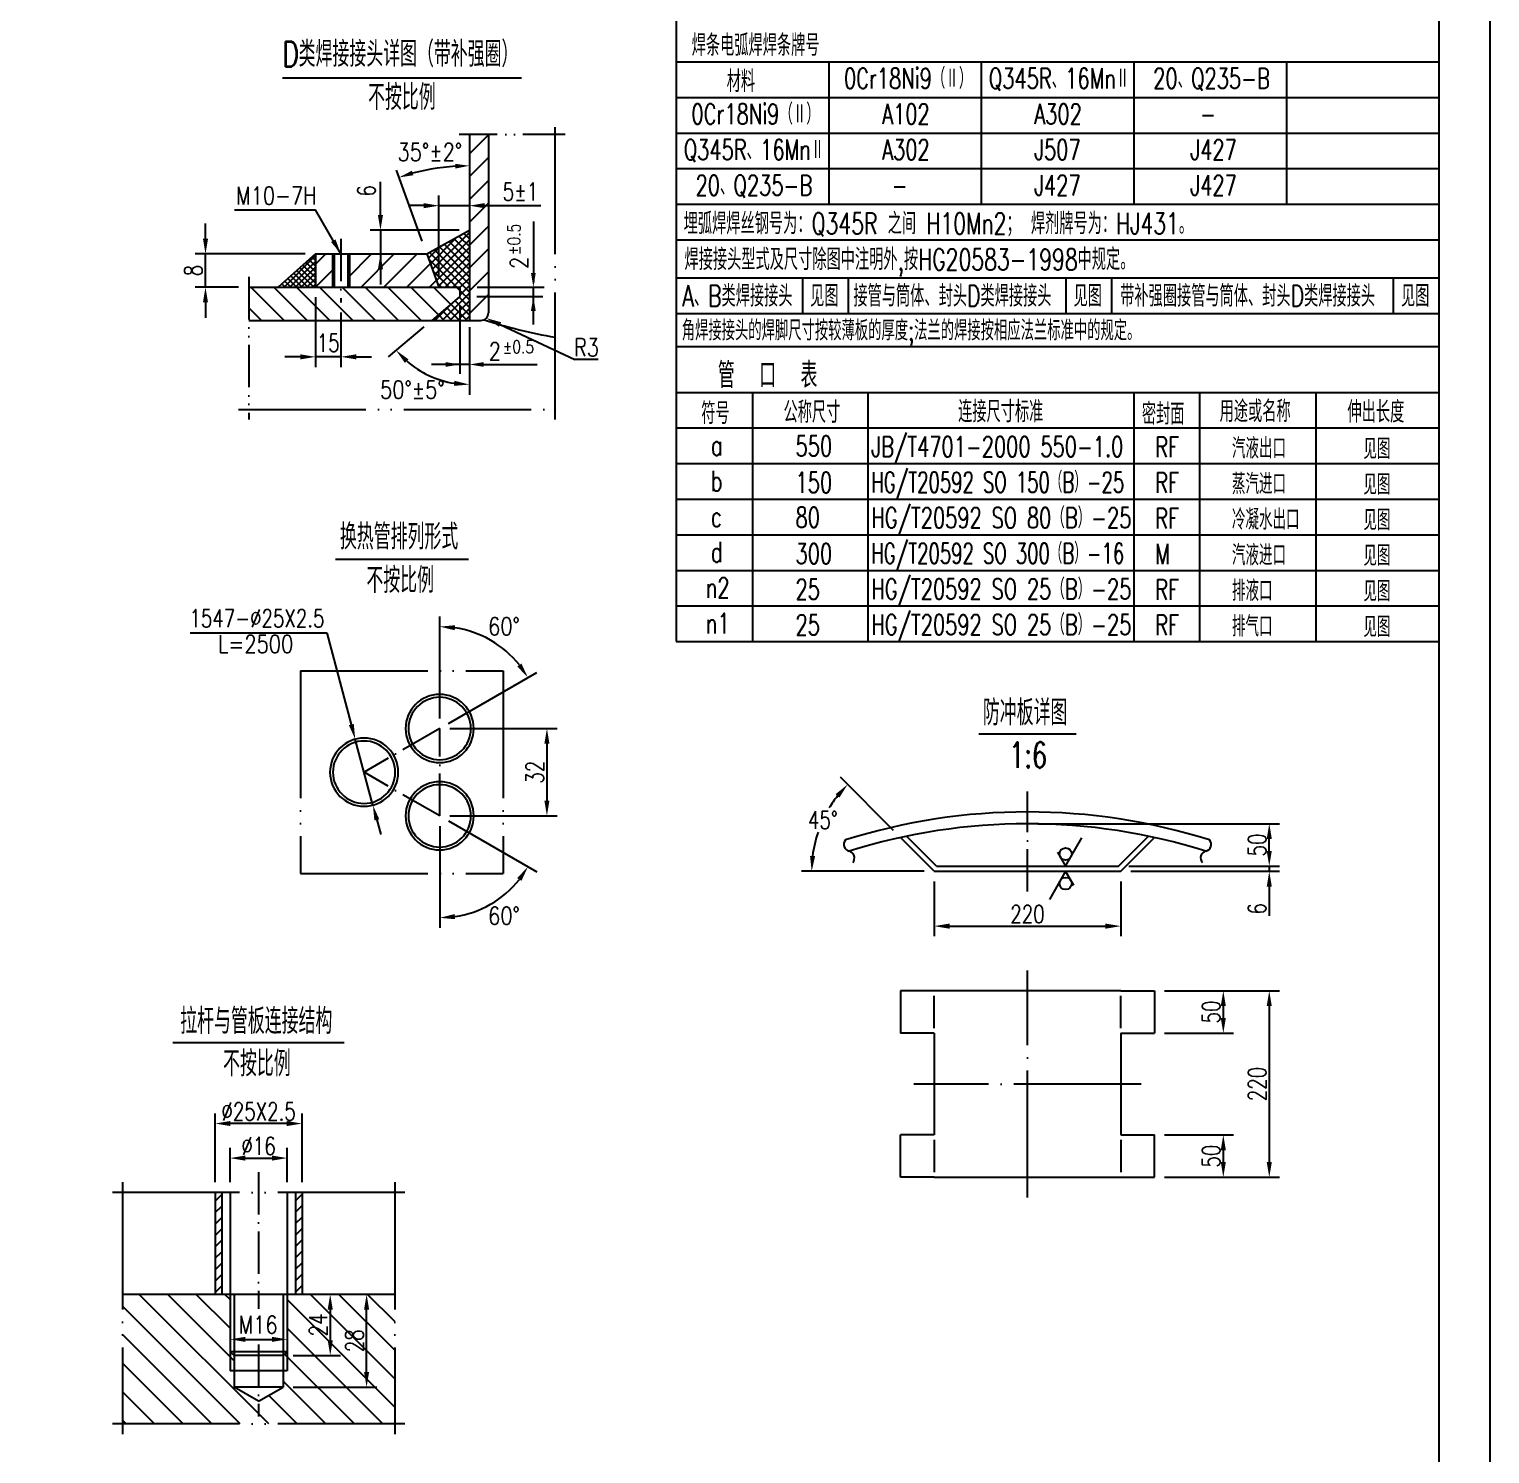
# Model space of a CAD drawing. Extents: x -11958 to 3251, y -1845 to 8235.
# Drawn here: x -8277 to -4830, y 1921 to 5282 of the extents above; entities that cross this region are included whole.
import ezdxf
from ezdxf.enums import TextEntityAlignment as Align

# ---------------------------------------------------------------- set-up
doc = ezdxf.new("R2010")
doc.units = 0
doc.header["$LTSCALE"] = 10
for name, pattern in [('CONTINOUS', [0]), ('DASHDOT-M', [36, 30, -3, 0, -3]), ('DASHDOT-S', [14, 10, -2, 0, -2]), ('DIVIDE-M', [39, 30, -3, 0, -3, 0, -3]), ('DIVIDE-S', [16, 10, -2, 0, -2, 0, -2])]:
    doc.linetypes.add(name, pattern=pattern)
doc.layers.get('0').update_dxf_attribs({"linetype": 'CONTINUOUS'})
for name, color, linetype in [('CDR_DIM', 7, 'CONTINUOUS'), ('CDR_DWG1', 4, 'CONTINUOUS'), ('CDR_DWG3', 1, 'DASHDOT-M'), ('CDR_DWG4', 3, 'DIVIDE-M'), ('CDR_TEXT', 7, 'CONTINUOUS')]:
    doc.layers.add(name, color=color, linetype=linetype)
doc.styles.add('HZ', font='ROMANS.shx', dxfattribs={"width": 0.75, "height": 35, "bigfont": 'HZ.shx'})
doc.styles.add('HZJ', font='romans.shx', dxfattribs={"width": 0.7, "height": 21, "bigfont": 'hztxt.shx'})
doc.styles.add('SBHZ', font='ROMANS', dxfattribs={"width": 0.85, "bigfont": 'HZ.SHX'})

msp = doc.modelspace()

# ---------------------------------------------------------------- hatches: boundary and pattern name
at = {"layer": 'CDR_DIM', "linetype": 'CONTINOUS'}
h = msp.add_hatch(dxfattribs=at)
h.set_pattern_fill('ANSI31', scale=12, style=0)
h.set_pattern_definition([(45, (-12028.415, -1472.376), (-26.94077, 26.94077), [])])
h.paths.add_polyline_path([(-7237.8, 4872.4), (-7193, 4872.4), (-7193, 5033.8), (-7237.8, 5033.8)])
h.paths.add_polyline_path([(-7237.8, 4595.3), (-7211, 4595.3, 0.414214), (-7193, 4613.3), (-7193, 4872.4), (-7201.8, 4872.4), (-7237.8, 4872.4)])
at = {"layer": 'CDR_DIM'}
h = msp.add_hatch(dxfattribs=at)
h.set_pattern_fill('ANSI37', color=256, scale=4, style=0)
h.set_pattern_definition([(45, (-5539.38, 14637.583), (-8.980256, 8.980256), []), (135, (-5539.38, 14637.583), (-8.980256, -8.980256), [])])
h.paths.add_polyline_path([(-7237.8, 4807.9), (-7338.2, 4752.1), (-7309.7, 4673.7), (-7260.2, 4673.7), (-7260.2, 4651.3), (-7326.9, 4595.3), (-7237.8, 4595.3)])
at = {"layer": 'CDR_DIM', "linetype": 'CONTINOUS'}
h = msp.add_hatch(dxfattribs=at)
h.set_pattern_fill('ANSI37', scale=3, style=0)
h.set_pattern_definition([(45, (-11957.66, -1844.616), (-6.735192, 6.735192), []), (135, (-11957.66, -1844.616), (-6.735192, -6.735192), [])])
h.paths.add_polyline_path([(-7601.1, 4752.1), (-7689.4, 4673.7), (-7601.1, 4673.7)])
at = {"layer": 'CDR_DIM'}
h = msp.add_hatch(dxfattribs=at)
h.set_pattern_fill('ANSI31', color=256, scale=12, style=0)
h.set_pattern_definition([(45, (10265.176, 16128.308), (-26.94077, 26.94077), [])])
h.paths.add_polyline_path([(-7521.1, 4752.1), (-7521.1, 4673.7), (-7309.7, 4673.7), (-7338.2, 4752.1)])
h.paths.add_polyline_path([(-7561.1, 4752.1), (-7601.1, 4752.1), (-7601.1, 4673.7), (-7561.1, 4673.7)])
h.paths.add_polyline_path([(-7525.1, 4673.7), (-7521.1, 4673.7), (-7521.1, 4752.1), (-7525.1, 4752.1)])
h.paths.add_polyline_path([(-7561.1, 4673.7), (-7557.1, 4673.7), (-7557.1, 4752.1), (-7561.1, 4752.1)])
h = msp.add_hatch(dxfattribs=at)
h.set_pattern_fill('ANSI31', color=256, scale=12, angle=90, style=0)
h.set_pattern_definition([(135, (10265.176, 16128.308), (-26.94077, -26.94077), [])])
h.paths.add_polyline_path([(-7758.6, 4673.7), (-7758.6, 4595.3), (-7326.9, 4595.3), (-7260.2, 4651.3), (-7260.2, 4673.7)])
at = {"layer": 'CDR_DIM', "linetype": 'CONTINOUS'}
h = msp.add_hatch(dxfattribs=at)
h.set_pattern_fill('ANSI31', scale=6, style=0)
h.set_pattern_definition([(225, (-3174.959, 6533.395), (13.470384, -13.470384), [])])
h.paths.add_polyline_path([(-7837.9, 2537.6), (-7822.5, 2537.6), (-7822.5, 2297.2), (-7837.9, 2297.2)])
h.paths.add_polyline_path([(-7632.9, 2297.2), (-7648.3, 2297.2), (-7648.3, 2537.6), (-7632.9, 2537.6)])
h = msp.add_hatch(dxfattribs=at)
h.set_pattern_fill('ANSI31', scale=15, angle=90, style=0)
h.set_pattern_definition([(135, (-11957.66, -1844.616), (-33.67596, -33.67596), [])])
h.paths.add_polyline_path([(-7414.1, 2297.2), (-7668.1, 2297.2), (-7668.1, 2161.8), (-7668.1, 2116.7), (-7677.7, 2116.7), (-7677.7, 2078.3), (-7735.4, 2044.9), (-7793.1, 2078.3), (-7793.1, 2116.7), (-7802.8, 2116.7), (-7802.8, 2161.8), (-7802.8, 2297.2), (-8056.8, 2297.2), (-8056.8, 1991.4), (-7414.1, 1991.4)])
h.paths.add_polyline_path([(-7668.1, 2161.8), (-7677.7, 2152.8), (-7677.7, 2116.7), (-7668.1, 2116.7)], flags=16)
h.paths.add_polyline_path([(-7793.1, 2152.8), (-7802.8, 2161.8), (-7802.8, 2116.7), (-7793.1, 2116.7)], flags=17)
h.paths.add_polyline_path([(-7540.5, 2153.4), (-7540.5, 2222), (-7477.5, 2222), (-7477.5, 2153.4)], flags=24)
h.paths.add_polyline_path([(-7626.3, 2190), (-7626.3, 2260), (-7563.3, 2260), (-7563.3, 2190)], flags=24)

# ---------------------------------------------------------------- linework, layer by layer
for p, q in [((-6749.7, 5205.4), (-4949.7, 5205.4)), ((-6749.7, 5205.4), (-4949.7, 5205.4)), ((-6389.7, 5205.4), (-6389.7, 4869.4)), ((-6029.7, 5205.4), (-6029.7, 4869.4)), ((-5669.7, 5205.4), (-5669.7, 4869.4)), ((-5309.7, 5205.4), (-5309.7, 4869.4)), ((-6749.7, 5121.4), (-4949.7, 5121.4)), ((-6749.7, 5037.4), (-4949.7, 5037.4)), ((-6749.7, 4953.4), (-4949.7, 4953.4)), ((-6749.7, 4869.4), (-4949.7, 4869.4)), ((-6749.7, 4869.4), (-4949.7, 4869.4)), ((-6749.7, 4869.4), (-4949.7, 4869.4)), ((-6749.7, 4869.4), (-4949.7, 4869.4)), ((-7792.6, 4856), (-7601.1, 4856)), ((-7541.1, 4752.1), (-7601.1, 4856)), ((-6749.7, 4785.4), (-4949.7, 4785.4)), ((-6749.7, 4785.4), (-4949.7, 4785.4)), ((-7561.1, 4752.1), (-7561.1, 4673.7)), ((-7521.1, 4752.1), (-7521.1, 4673.7)), ((-6749.7, 4695.4), (-4949.7, 4695.4)), ((-6452.1, 4695.4), (-6452.1, 4611.4)), ((-6344.1, 4695.4), (-6344.1, 4611.4)), ((-5830.4, 4695.4), (-5830.4, 4611.4)), ((-5722.4, 4695.4), (-5722.4, 4611.4)), ((-5057.7, 4695.4), (-5057.7, 4611.4)), ((-7165.5, 4585.5), (-6988.7, 4503.1)), ((-6749.7, 4611.4), (-4949.7, 4611.4)), ((-6569.7, 4425.4), (-6569.7, 4089.4)), ((-6569.7, 4425.4), (-6569.7, 3837.4)), ((-6297.7, 4425.4), (-6297.7, 3837.4)), ((-5669.7, 4425.4), (-5669.7, 3837.4)), ((-5515, 4425.4), (-5515, 3837.4)), ((-5240.5, 4425.4), (-5240.5, 3837.4)), ((-6749.7, 4341.4), (-4949.7, 4341.4)), ((-6749.7, 4257.4), (-4949.7, 4257.4)), ((-6749.7, 4173.4), (-4949.7, 4173.4)), ((-6749.7, 4089.4), (-4949.7, 4089.4)), ((-7554.1, 4032.1), (-7240.3, 4032.1)), ((-6749.7, 4005.4), (-4949.7, 4005.4)), ((-6749.7, 3921.4), (-4949.7, 3921.4)), ((-6749.7, 3837.4), (-4949.7, 3837.4)), ((-6035.7, 3619.5), (-5805.6, 3619.5)), ((-7937.5, 2891.4), (-7533.3, 2891.4)), ((-7837.9, 2561.6), (-7837.9, 2724.2)), ((-7632.9, 2561.6), (-7632.9, 2724.2)), ((-7668.9, 2700.2), (-7801.9, 2700.2)), ((-7802.8, 2561.6), (-7802.8, 2642.7)), ((-7668.1, 2561.6), (-7668.1, 2642.7)), ((-7766.8, 2618.7), (-7704.1, 2618.7)), ((-7793.1, 2297.2), (-7793.1, 2152.8)), ((-7677.7, 2297.2), (-7677.7, 2152.8)), ((-7766.8, 2191), (-7704.1, 2191)), ((-7802.8, 2161.8), (-7802.8, 2116.7)), ((-7668.1, 2161.8), (-7668.1, 2116.7))]:
    msp.add_line(p, q)
at = {"color": 4, "linetype": 'Continuous'}
for p, q in [((-7237.8, 5033.8), (-7237.8, 4595.3)), ((-7193, 5033.8), (-7193, 4613.3)), ((-7338.2, 4752.1), (-7237.8, 4807.9)), ((-7601.1, 4752.1), (-7601.1, 4673.7)), ((-7338.2, 4752.1), (-7309.7, 4673.7)), ((-7260.2, 4673.7), (-7260.2, 4651.3)), ((-7260.2, 4651.3), (-7326.9, 4595.3)), ((-7758.6, 4595.3), (-7211, 4595.3))]:
    msp.add_line(p, q, dxfattribs=at)
at = {"color": 3, "linetype": 'DIVIDE-M'}
for p, q in [((-7035.8, 4361.4), (-7035.8, 5057.8)), ((-7782.6, 4385.4), (-7011.8, 4385.4))]:
    msp.add_line(p, q, dxfattribs=at)
at = {"color": 7, "linetype": 'Continuous'}
for p, q in [((-7349.1, 4782.1), (-7410.2, 4949.8)), ((-7086.9, 4828.8), (-7086.9, 4684.9)), ((-7219.5, 4673.7), (-7061.6, 4673.7)), ((-7087, 4673.7), (-7087, 4585.3)), ((-7260.2, 4628.9), (-7260.2, 4468.9)), ((-7220.6, 4651.3), (-7064.6, 4651.3)), ((-7237.8, 4579.4), (-7237.8, 4435.7)), ((-7237.8, 4491.3), (-7327.4, 4491.3)), ((-7204.2, 4491.3), (-7078.1, 4491.3))]:
    msp.add_line(p, q, dxfattribs=at)
msp.add_lwpolyline([(-11957.7, -1844.6), (-11957.7, 8235.4), (-4829.7, 8235.4), (-4829.7, -1844.6)], close=True)
at = {"linetype": 'Continuous'}
msp.add_arc((-7236, 4426), 534.2, 93.6047, 106.3953, dxfattribs=at)
at = {"color": 4, "linetype": 'Continuous'}
for centre, radius, start, end in [((-7211, 4613.3), 18, 270, 0), ((-6848.8, 5676.4), 1136.1, 251.827, 260.5266)]:
    msp.add_arc(centre, radius, start, end, dxfattribs=at)
for centre, start, end in [((-6338, 3358.5), 138.0102, 256.9898), ((-5503.3, 3358.5), 283.0102, 41.9898), ((-6345.3, 3326.9), 318.0102, 76.9898), ((-5496, 3326.9), 103.0102, 221.9898)]:
    msp.add_arc(centre, 16.2, start, end)
at = {"color": 7, "linetype": 'Continuous'}
for points in [[(-7271.2, 4953.5), (-7271.5, 4964.7), (-7237.8, 4960.2)], [(-7370.2, 4937.8), (-7373.7, 4948.4), (-7403.9, 4932.6)], [(-7081.3, 4707.3), (-7092.5, 4707.3), (-7086.9, 4673.7)], [(-7081.4, 4617.7), (-7092.6, 4617.7), (-7087, 4651.3)], [(-7293.8, 4496.9), (-7293.8, 4485.7), (-7260.2, 4491.3)], [(-7204.2, 4496.9), (-7204.2, 4485.7), (-7237.8, 4491.3)]]:
    msp.add_solid(points, dxfattribs=at)
for points in [[(-7541.1, 4752.1), (-7564.3, 4780.2), (-7553.9, 4786.2)], [(-7162.9, 4590.9), (-7168, 4580.1), (-7198.1, 4600.7)], [(-7801.9, 2694.2), (-7801.9, 2706.2), (-7837.9, 2700.2)], [(-7668.9, 2694.2), (-7668.9, 2706.2), (-7632.9, 2700.2)], [(-7766.8, 2612.7), (-7766.8, 2624.7), (-7802.8, 2618.7)], [(-7704.1, 2612.7), (-7704.1, 2624.7), (-7668.1, 2618.7)], [(-7766.8, 2197), (-7766.8, 2185), (-7802.8, 2191)], [(-7704.1, 2197), (-7704.1, 2185), (-7668.1, 2191)]]:
    msp.add_solid(points)
at = {"layer": 'CDR_DIM', "linetype": 'Continuous'}
msp.add_line((-7679.2, 5167.7), (-7115.2, 5167.7), dxfattribs=at)
at = {"layer": 'CDR_DIM', "color": 7, "linetype": 'CONTINOUS'}
for p, q in [((-7447.8, 4843.9), (-7447.8, 4922.1)), ((-7345.7, 4866), (-7381.7, 4866)), ((-7309.7, 4697.7), (-7309.7, 4890)), ((-7309.7, 4866), (-7237.8, 4866)), ((-7201.8, 4866), (-7069, 4866)), ((-7860.7, 4788.1), (-7860.7, 4824.1)), ((-7625.1, 4752.1), (-7884.7, 4752.1)), ((-7860.7, 4673.7), (-7860.7, 4752.1)), ((-7782.6, 4673.7), (-7884.7, 4673.7)), ((-7860.7, 4637.7), (-7860.7, 4601.7)), ((-5240.5, 4341.4), (-4949.7, 4341.4)), ((-7308, 3656.3), (-7308, 3896.7)), ((-7896.6, 3857.9), (-7574.5, 3857.9)), ((-7574.5, 3857.9), (-7516.6, 3641.8)), ((-7287.2, 3644.3), (-7078.9, 3764.5)), ((-7284, 3632.3), (-7030.9, 3632.3)), ((-7465.6, 3451.5), (-7507.3, 3607)), ((-7054.9, 3596.3), (-7054.9, 3462.2)), ((-6237.2, 3392), (-6362.3, 3517.2)), ((-7456.3, 3416.7), (-7447, 3381.9)), ((-7287.2, 3414.2), (-7078.9, 3294)), ((-7284, 3426.2), (-7030.9, 3426.2)), ((-7308, 3402.2), (-7308, 3161.7)), ((-5896.7, 3407.5), (-5326.1, 3407.5)), ((-5350.1, 3343.5), (-5350.1, 3379.5)), ((-5350.1, 3343.5), (-5350.1, 3371.5)), ((-6164.7, 3295.5), (-6454.1, 3295.5)), ((-5681.6, 3307.5), (-5326.1, 3307.5)), ((-5681.6, 3307.5), (-5326.1, 3307.5)), ((-5676.7, 3295.5), (-5326.1, 3295.5)), ((-5350.1, 3307.5), (-5350.1, 3295.5)), ((-6140.7, 3271.5), (-6140.7, 3142)), ((-5700.7, 3271.5), (-5700.7, 3142)), ((-5350.1, 3259.5), (-5350.1, 3190.3)), ((-6104.7, 3166), (-5736.7, 3166)), ((-5597.1, 3013.4), (-5434.6, 3013.4)), ((-5597.1, 3013.4), (-5326.1, 3013.4)), ((-5458.6, 2977.4), (-5458.6, 2949.4)), ((-5350.1, 2977.4), (-5350.1, 2609.4)), ((-5597.1, 2913.4), (-5434.6, 2913.4)), ((-5597.1, 2673.4), (-5434.6, 2673.4)), ((-5458.6, 2637.4), (-5458.6, 2609.4)), ((-5597.1, 2573.4), (-5434.6, 2573.4)), ((-5597.1, 2573.4), (-5326.1, 2573.4)), ((-7566.3, 2261.2), (-7566.3, 2188.8)), ((-7480.5, 2114.3), (-7480.5, 2261.2)), ((-7653.7, 2152.8), (-7542.3, 2152.8)), ((-7653.7, 2078.3), (-7456.5, 2078.3))]:
    msp.add_line(p, q, dxfattribs=at)
at = {"layer": 'CDR_DIM'}
for p, q in [((-7261.8, 4807.9), (-7471.8, 4807.9)), ((-7447.8, 4807.9), (-7447.8, 4680.1)), ((-7601.1, 4649.7), (-7601.1, 4485.3)), ((-7541.1, 4613.7), (-7541.1, 4485.3)), ((-7345.3, 4579.8), (-7429.4, 4509.3)), ((-7237.8, 4571.3), (-7237.8, 4419.9)), ((-7637.1, 4509.3), (-7673.1, 4509.3)), ((-7541.1, 4509.3), (-7601.1, 4509.3)), ((-7505.1, 4509.3), (-7469.1, 4509.3)), ((-6933.6, 4503.1), (-6988.7, 4503.1)), ((-5830.7, 3307.5), (-5792.3, 3374)), ((-5849.9, 3340.8), (-5830.7, 3307.5)), ((-5830.7, 3295.5), (-5869.1, 3229)), ((-5811.5, 3262.2), (-5830.7, 3295.5))]:
    msp.add_line(p, q, dxfattribs=at)
for centre in [(-5830.7, 3336.3), (-5830.7, 3266.7)]:
    msp.add_circle(centre, 14.4, dxfattribs=at)
msp.add_arc((-7237.8, 4670.1), 226.1, 229.1313, 260.8687, dxfattribs=at)
at = {"layer": 'CDR_DIM', "color": 7, "linetype": 'CONTINOUS'}
for centre, radius, start, end in [((-7308, 3632.3), 240.5, 38.5857, 81.4143), ((-6140.7, 3295.5), 289.5, 142.1303, 148.8978), ((-6140.7, 3295.5), 289.5, 161.3582, 172.8697), ((-7308, 3426.2), 240.5, 278.5857, 321.4143)]:
    msp.add_arc(centre, radius, start, end, dxfattribs=at)
for points in [[(-7345.7, 4872), (-7345.7, 4860), (-7309.7, 4866)], [(-7201.8, 4872), (-7201.8, 4860), (-7237.8, 4866)], [(-7866.7, 4788.1), (-7854.7, 4788.1), (-7860.7, 4752.1)], [(-7866.7, 4637.7), (-7854.7, 4637.7), (-7860.7, 4673.7)], [(-7272.5, 3864.1), (-7271.6, 3876), (-7308, 3872.7)], [(-7115.1, 3785.6), (-7125, 3778.9), (-7099.7, 3752.5)], [(-7510.8, 3643.3), (-7522.4, 3640.2), (-7507.3, 3607)], [(-7060.9, 3596.3), (-7048.9, 3596.3), (-7054.9, 3632.3)], [(-6373.7, 3477.2), (-6364.7, 3469.2), (-6345.3, 3500.2)], [(-7450.5, 3418.3), (-7462.1, 3415.2), (-7465.6, 3451.5)], [(-7060.9, 3462.2), (-7048.9, 3462.2), (-7054.9, 3426.2)], [(-5356.1, 3371.5), (-5344.1, 3371.5), (-5350.1, 3407.5)], [(-6421.9, 3331.1), (-6433.9, 3331.8), (-6430.1, 3295.5)], [(-5356.1, 3343.5), (-5344.1, 3343.5), (-5350.1, 3307.5)], [(-5356.1, 3343.5), (-5344.1, 3343.5), (-5350.1, 3307.5)], [(-7115.1, 3272.8), (-7125, 3279.6), (-7099.7, 3306)], [(-5356.1, 3259.5), (-5344.1, 3259.5), (-5350.1, 3295.5)], [(-7272.5, 3194.4), (-7271.6, 3182.4), (-7308, 3185.7)], [(-6104.7, 3172), (-6104.7, 3160), (-6140.7, 3166)], [(-5736.7, 3172), (-5736.7, 3160), (-5700.7, 3166)], [(-5464.6, 2977.4), (-5452.6, 2977.4), (-5458.6, 3013.4)], [(-5356.1, 2977.4), (-5344.1, 2977.4), (-5350.1, 3013.4)], [(-5464.6, 2949.4), (-5452.6, 2949.4), (-5458.6, 2913.4)], [(-5464.6, 2637.4), (-5452.6, 2637.4), (-5458.6, 2673.4)], [(-5464.6, 2609.4), (-5452.6, 2609.4), (-5458.6, 2573.4)], [(-5356.1, 2609.4), (-5344.1, 2609.4), (-5350.1, 2573.4)], [(-7572.3, 2261.2), (-7560.3, 2261.2), (-7566.3, 2297.2)], [(-7486.5, 2261.2), (-7474.5, 2261.2), (-7480.5, 2297.2)], [(-7572.3, 2188.8), (-7560.3, 2188.8), (-7566.3, 2152.8)], [(-7486.5, 2114.3), (-7474.5, 2114.3), (-7480.5, 2078.3)]]:
    msp.add_solid(points, dxfattribs=at)
at = {"layer": 'CDR_DIM'}
for points in [[(-7453.8, 4843.9), (-7441.8, 4843.9), (-7447.8, 4807.9)], [(-7453.8, 4716.1), (-7441.8, 4716.1), (-7447.8, 4752.1)], [(-7390, 4494.9), (-7381.5, 4503.3), (-7411, 4524.7)], [(-7637.1, 4515.3), (-7637.1, 4503.3), (-7601.1, 4509.3)], [(-7505.1, 4515.3), (-7505.1, 4503.3), (-7541.1, 4509.3)], [(-7273.2, 4452.8), (-7274.1, 4440.8), (-7237.8, 4443.9)]]:
    msp.add_solid(points, dxfattribs=at)
at = {"layer": 'CDR_DWG1'}
for p, q in [((-4949.7, 8115.4), (-4949.7, -1724.6)), ((-6749.7, 6531.4), (-6749.7, 4425.4)), ((-7601.1, 4752.1), (-7689.4, 4673.7)), ((-7601.1, 4752.1), (-7338.2, 4752.1)), ((-7557.1, 4752.1), (-7557.1, 4673.7)), ((-7525.1, 4752.1), (-7525.1, 4673.7)), ((-7758.6, 4673.7), (-7260.2, 4673.7)), ((-6749.7, 4533.4), (-4949.7, 4533.4)), ((-6749.7, 4425.4), (-5695, 4425.4)), ((-6749.7, 4425.4), (-5695, 4425.4)), ((-6749.7, 4425.4), (-4949.7, 4425.4)), ((-6749.7, 4425.4), (-6749.7, 3837.4)), ((-6140.7, 3295.5), (-6220.2, 3375.1)), ((-6135.7, 3307.5), (-6206.2, 3378.1)), ((-5705.6, 3307.5), (-5635.1, 3378.1)), ((-5700.7, 3295.5), (-5621.1, 3375.1)), ((-6140.7, 3295.5), (-5700.7, 3295.5)), ((-6135.7, 3307.5), (-5705.6, 3307.5)), ((-6220.2, 3013.4), (-6220.2, 2913.4)), ((-6140.7, 3013.4), (-6220.2, 3013.4)), ((-5700.7, 3013.4), (-6140.7, 3013.4)), ((-6140.7, 2925.4), (-6140.7, 3001.4)), ((-5700.7, 3013.4), (-5621.1, 3013.4)), ((-5700.7, 2925.4), (-5700.7, 3001.4)), ((-5621.1, 3013.4), (-5621.1, 2913.4)), ((-6140.7, 2913.4), (-6220.2, 2913.4)), ((-6140.7, 2913.4), (-6140.7, 2673.4)), ((-5700.7, 2913.4), (-5621.1, 2913.4)), ((-5700.7, 2913.4), (-5700.7, 2673.4)), ((-6140.7, 2673.4), (-6220.2, 2673.4)), ((-6220.2, 2573.4), (-6220.2, 2673.4)), ((-6140.7, 2661.4), (-6140.7, 2585.4)), ((-5700.7, 2673.4), (-5621.1, 2673.4)), ((-5700.7, 2661.4), (-5700.7, 2585.4)), ((-5621.1, 2573.4), (-5621.1, 2673.4)), ((-6140.7, 2573.4), (-6220.2, 2573.4)), ((-6140.7, 2573.4), (-5700.7, 2573.4)), ((-5700.7, 2573.4), (-5621.1, 2573.4)), ((-7837.9, 2537.6), (-7837.9, 2297.2)), ((-7822.5, 2537.6), (-7822.5, 2297.2)), ((-7802.8, 2537.6), (-7802.8, 2161.8)), ((-7668.1, 2537.6), (-7668.1, 2161.8)), ((-7648.3, 2537.6), (-7648.3, 2297.2)), ((-7632.9, 2537.6), (-7632.9, 2297.2)), ((-7414.1, 2297.2), (-8056.8, 2297.2)), ((-7668.1, 2161.8), (-7802.8, 2161.8)), ((-7802.8, 2161.8), (-7793.1, 2152.8)), ((-7793.1, 2152.8), (-7793.1, 2078.3)), ((-7677.7, 2152.8), (-7793.1, 2152.8)), ((-7677.7, 2152.8), (-7668.1, 2161.8)), ((-7677.7, 2152.8), (-7677.7, 2078.3)), ((-7668.1, 2116.7), (-7802.8, 2116.7)), ((-7677.7, 2078.3), (-7793.1, 2078.3)), ((-7735.4, 2044.9), (-7793.1, 2078.3)), ((-7735.4, 2044.9), (-7677.7, 2078.3))]:
    msp.add_line(p, q, dxfattribs=at)
msp.add_lwpolyline([(-11657.7, -1724.6), (-11657.7, 8115.4), (-4949.7, 8115.4), (-4949.7, -1724.6)], close=True, dxfattribs=at)
for centre, radius, start, end in [((-7308, 3632.3), 80.5, 0, 180), ((-7308, 3632.3), 73.6, 0, 180), ((-7308, 3632.3), 80.5, 180, 0), ((-7308, 3632.3), 73.6, 180, 0), ((-7486.4, 3529.2), 80.5, 0, 180), ((-7486.4, 3529.2), 73.6, 0, 180), ((-7486.4, 3529.2), 80.5, 180, 0), ((-7486.4, 3529.2), 73.6, 180, 0), ((-7308, 3426.2), 80.5, 0, 180), ((-7308, 3426.2), 73.6, 0, 180), ((-7308, 3426.2), 80.5, 180, 0), ((-7308, 3426.2), 73.6, 180, 0), ((-5920.7, 2007.5), 1428, 72.5, 107.5), ((-5920.7, 2007.5), 1400, 72.5, 107.5)]:
    msp.add_arc(centre, radius, start, end, dxfattribs=at)
at = {"layer": 'CDR_DWG3', "linetype": 'DASHDOT-S'}
for p, q in [((-7541.1, 4788.1), (-7541.1, 4637.7)), ((-7308, 3632.3), (-7486.4, 3529.2)), ((-7308, 3426.2), (-7308, 3632.3)), ((-7308, 3426.2), (-7486.4, 3529.2)), ((-5920.7, 3247.5), (-5920.7, 3483.5)), ((-7735.4, 2585.6), (-7735.4, 2263)), ((-7735.4, 2179), (-7735.4, 2008.9))]:
    msp.add_line(p, q, dxfattribs=at)
at = {"layer": 'CDR_DWG3', "linetype": 'DASHDOT-M'}
for p, q in [((-5920.7, 2525.4), (-5920.7, 3061.4)), ((-5652.7, 2793.4), (-6188.7, 2793.4))]:
    msp.add_line(p, q, dxfattribs=at)
at = {"layer": 'CDR_DWG4', "linetype": 'DIVIDE-S'}
for p, q in [((-7011.8, 5033.8), (-7261.8, 5033.8)), ((-7758.6, 4697.7), (-7758.6, 4361.4))]:
    msp.add_line(p, q, dxfattribs=at)
at = {"layer": 'CDR_DWG4', "linetype": 'DIVIDE-M'}
for p, q in [((-7636.3, 3768.3), (-7158.1, 3768.3)), ((-7636.3, 3768.3), (-7636.3, 3290.1)), ((-7158.1, 3768.3), (-7158.1, 3290.1)), ((-7636.3, 3290.1), (-7158.1, 3290.1)), ((-8056.8, 2561.6), (-8056.8, 1967.4)), ((-7414.1, 2561.6), (-7414.1, 1967.4)), ((-7390.1, 2537.6), (-8080.8, 2537.6)), ((-7390.1, 1991.4), (-8080.8, 1991.4))]:
    msp.add_line(p, q, dxfattribs=at)

# ---------------------------------------------------------------- texts
for s, height, style, width, p in [('焊条电弧焊焊条牌号', 50.4, 'HZ', 0.7, (-6713.2, 5219.4)), ('材料', 50.4, 'HZ', 0.7, (-6630.6, 5134.1)), ('0Cr18Ni9（Ⅱ）', 48, 'SBHZ', 0.7, (-6353.8, 5142.2)), ('Q345R、16MnⅡ', 48, 'SBHZ', 0.7, (-6012, 5142.2)), ('20、Q235-B', 48, 'SBHZ', 0.7, (-5624.1, 5142.2)), ('0Cr18Ni9（Ⅱ）', 48, 'SBHZ', 0.7, (-6713.8, 5058.2)), ('A102', 48, 'SBHZ', 0.7, (-6263.9, 5058.2)), ('A302', 48, 'SBHZ', 0.7, (-5904.8, 5058.2)), (' -', 48, 'SBHZ', 0.7, (-5536.2, 5058.2)), ('Q345R、16MnⅡ', 48, 'SBHZ', 0.7, (-6732, 4974.2)), ('A302', 48, 'SBHZ', 0.7, (-6263.9, 4974.2)), ('J507', 48, 'SBHZ', 0.7, (-5904.8, 4974.2)), ('J427', 48, 'SBHZ', 0.7, (-5536.2, 4974.2)), ('20、Q235-B', 48, 'SBHZ', 0.7, (-6704.1, 4890.2)), ('J427', 48, 'SBHZ', 0.7, (-5904.8, 4890.2)), ('J427', 48, 'SBHZ', 0.7, (-5536.2, 4890.2)), ('M10-7H', 42, 'HZ', 0.8, (-7788.6, 4868.5)), (' -', 48, 'SBHZ', 0.7, (-6263.9, 4890.2)), ('焊接接头型式及尺寸除图中注明外,按HG20583-1998中规定。', 50.4, 'HZ', 0.7, (-6730.2, 4714.1)), ('A、B类焊接接头', 50.4, 'HZ', 0.7, (-6735.3, 4627.8)), ('见图', 50.4, 'HZ', 0.7, (-6433.7, 4627.8)), ('接管与筒体、封头D类焊接接头', 50.4, 'HZ', 0.7, (-6331.6, 4627.8)), ('见图', 50.4, 'HZ', 0.7, (-5812, 4627.8)), ('带补强圈接管与筒体、封头D类焊接接头', 50.4, 'HZ', 0.7, (-5702, 4627.8)), ('见图', 50.4, 'HZ', 0.7, (-5039.2, 4627.8)), ('角焊接接头的焊脚尺寸按较薄板的厚度;法兰的焊接按相应法兰标准中的规定。', 47.25, 'HZ', 0.7, (-6736.7, 4548)), ('密封面', 50.4, 'HZ', 0.7, (-5650.7, 4349.5)), ('伸出长度', 50.4, 'HZ', 0.7, (-5165.5, 4354.1)), ('RF', 48, 'SBHZ', 0.7, (-5619.4, 4272.3)), ('见图', 48, 'SBHZ', 0.7, (-5127.9, 4268.2)), ('a', 48, 'HZ', 0.7, (-6668, 4276.6)), ('b', 48, 'HZ', 0.7, (-6668, 4192.6)), ('RF', 48, 'SBHZ', 0.7, (-5619.4, 4188.3)), ('见图', 48, 'SBHZ', 0.7, (-5127.9, 4184.2)), ('c', 48, 'HZ', 0.7, (-6668, 4108.6)), ('RF', 48, 'SBHZ', 0.7, (-5619.4, 4104.3)), ('见图', 48, 'SBHZ', 0.7, (-5127.9, 4100.2)), ('换热管排列形式', 60, 'HZ', 0.7, (-7543.5, 4054.8)), ('d', 48, 'HZ', 0.7, (-6668, 4024.6)), ('M', 48, 'SBHZ', 0.7, (-5619.4, 4020.3)), ('见图', 48, 'SBHZ', 0.7, (-5127.9, 4016.2)), ('不按比例', 60, 'HZ', 0.7, (-7481, 3952.3)), ('n2', 48, 'HZ', 0.7, (-6680, 3940.6)), ('RF', 48, 'SBHZ', 0.7, (-5619.4, 3936.3)), ('见图', 48, 'SBHZ', 0.7, (-5127.9, 3932.2)), ('n1', 48, 'HZ', 0.7, (-6680, 3856.6)), ('RF', 48, 'SBHZ', 0.7, (-5619.4, 3852.3)), ('见图', 48, 'SBHZ', 0.7, (-5127.9, 3848.2)), ('防冲板详图', 60, 'HZ', 0.7, (-6026.1, 3639.8)), ('1:6', 60, 'HZJ', 0.7, (-5964.4, 3539.9)), ('拉杆与管板连接结构', 60, 'HZ', 0.7, (-7920.4, 2911.8)), ('不按比例', 60, 'HZ', 0.7, (-7819.2, 2811.6)), ('M16', 42, 'HZ', 0.8, (-7782.6, 2204.5))]:
    msp.add_text(s, height=height, dxfattribs=dict(style=style, width=width)).set_placement(p)
at = {"color": 7, "linetype": 'Continuous', "style": 'HZ'}
for s, height, width, p in [('35%%D%%P2%%D', 42, 0.8, (-7407.5, 4971.5)), ('2', 42, 0.8, (-7192.2, 4501.3)), ('%%P0.5', 30, 0.8, (-7159.3, 4517.8)), ('管  口  表', 60, 0.7, (-6651.4, 4436)), ('50%%D%%P5%%D', 42, 0.8, (-7448.7, 4410.9)), ('符号', 50.4, 0.7, (-6690.7, 4350.9)), ('公称尺寸', 50.4, 0.7, (-6496.5, 4353.6)), ('连接尺寸标准', 50.4, 0.7, (-6084.4, 4354.9)), ('用途或名称', 50.4, 0.7, (-5467.2, 4355.5))]:
    msp.add_text(s, height=height, dxfattribs=dict(at, width=width)).set_placement(p)
at = {"color": 7, "linetype": 'Continuous', "style": 'HZ', "width": 0.8}
for s, height, p in [('%%P0.5', 30, (-7117.7, 4749.4)), ('2', 42, (-7099.6, 4716.6))]:
    msp.add_text(s, height=height, rotation=90, dxfattribs=at).set_placement(p)
at = {"style": 'HZ', "width": 0.8}
for p in [(-7193.6, 3873.3), (-7193.6, 3190.5)]:
    msp.add_text('60%%D', height=42, dxfattribs=at).set_placement(p, align=Align.MIDDLE_LEFT)
at = {"char_height": 42, "attachment_point": 5, "style": 'HZ'}
for s, insert in [('∅25X2.5', (-7735.4, 2728.7)), ('\\A1;∅16', (-7735.4, 2647.2))]:
    msp.add_mtext(s, dxfattribs=dict(at, insert=insert))
at = {"layer": 'CDR_DIM', "linetype": 'Continuous', "style": 'HZ', "width": 0.7}
for s, p in [('D类焊接接头详图（带补强圈）', (-7678.7, 5193.7)), ('不按比例', (-7477, 5091.8))]:
    msp.add_text(s, height=60, dxfattribs=at).set_placement(p)
at = {"layer": 'CDR_DIM', "style": 'HZ', "width": 0.8}
msp.add_text('R3', height=42, dxfattribs=at).set_placement((-6991, 4510.6))
at = {"layer": 'CDR_DIM', "color": 7, "linetype": 'CONTINOUS', "style": 'HZ', "width": 0.8}
msp.add_text('L=2500', height=42, dxfattribs=at).set_placement((-7830.8, 3810.7))
at = {"layer": 'CDR_DIM', "color": 7, "linetype": 'CONTINOUS', "char_height": 42, "attachment_point": 5, "rotation": 90, "style": 'HZ'}
for s, insert in [('\\A1;6', (-7480.8, 4901)), ('\\A1;8', (-7889.2, 4712.9)), ('32', (-7083.4, 3529.2)), ('\\A1;50', (-5378.6, 3357.5)), ('\\A1;6', (-5378.6, 3206.9)), ('\\A1;50', (-5487.1, 2963.4)), ('\\A1;220', (-5378.6, 2793.4)), ('\\A1;50', (-5487.1, 2623.4)), ('\\A1;24', (-7594.8, 2225)), ('\\A1;28', (-7509, 2187.7))]:
    msp.add_mtext(s, dxfattribs=dict(at, insert=insert))
at = {"layer": 'CDR_DIM', "color": 7, "linetype": 'CONTINOUS', "char_height": 42, "attachment_point": 5, "style": 'HZ'}
for s, insert in [('\\A1;5±1', (-7117.4, 4899)), ('1547-%%C25X2.5', (-7739.3, 3892.4)), ('45%%D', (-6403.6, 3416.5)), ('\\A1;220', (-5920.7, 3194.5))]:
    msp.add_mtext(s, dxfattribs=dict(at, insert=insert))
at = {"layer": 'CDR_DIM', "insert": (-7571.1, 4542.3), "char_height": 42, "attachment_point": 5, "style": 'HZ'}
msp.add_mtext('\\A1;15', dxfattribs=at)
at = {"layer": 'CDR_TEXT', "style": 'HZ'}
for s, height, width, p in [('埋弧焊焊丝钢号为：Q345R 之间 H10Mn2； 焊剂牌号为：HJ431。', 50.4, 0.7, (-6732.2, 4798.6)), ('550', 48, 0.7, (-6468.2, 4274.7)), ('JB/T4701-2000 550-1.0', 48, 0.7, (-6289.3, 4273.5)), ('汽液出口', 48, 0.7, (-5438.2, 4269.4)), ('HG/T20592 SO 150（B）-25', 48, 0.65, (-6289.3, 4189.5)), ('150', 48, 0.7, (-6468.2, 4188.8)), ('蒸汽进口', 48, 0.7, (-5438.2, 4185.4)), ('80', 48, 0.7, (-6468.2, 4106.7)), ('HG/T20592 SO 80（B）-25', 48, 0.7, (-6289.3, 4105.5)), ('冷凝水出口', 48, 0.7, (-5438.2, 4101.4)), ('300', 48, 0.7, (-6468.2, 4020.8)), ('HG/T20592 SO 300（B）-16', 48, 0.65, (-6289.3, 4021.5)), ('汽液进口', 48, 0.7, (-5438.2, 4017.4)), ('25', 48, 0.7, (-6468.2, 3936.8)), ('HG/T20592 SO 25（B）-25', 48, 0.7, (-6289.3, 3937.5)), ('排液口', 48, 0.7, (-5438.2, 3933.4)), ('25', 48, 0.7, (-6468.2, 3852.8)), ('HG/T20592 SO 25（B）-25', 48, 0.7, (-6289.3, 3853.5)), ('排气口', 48, 0.7, (-5438.2, 3849.4))]:
    msp.add_text(s, height=height, dxfattribs=dict(at, width=width)).set_placement(p)

doc.saveas('drawing.dxf')
